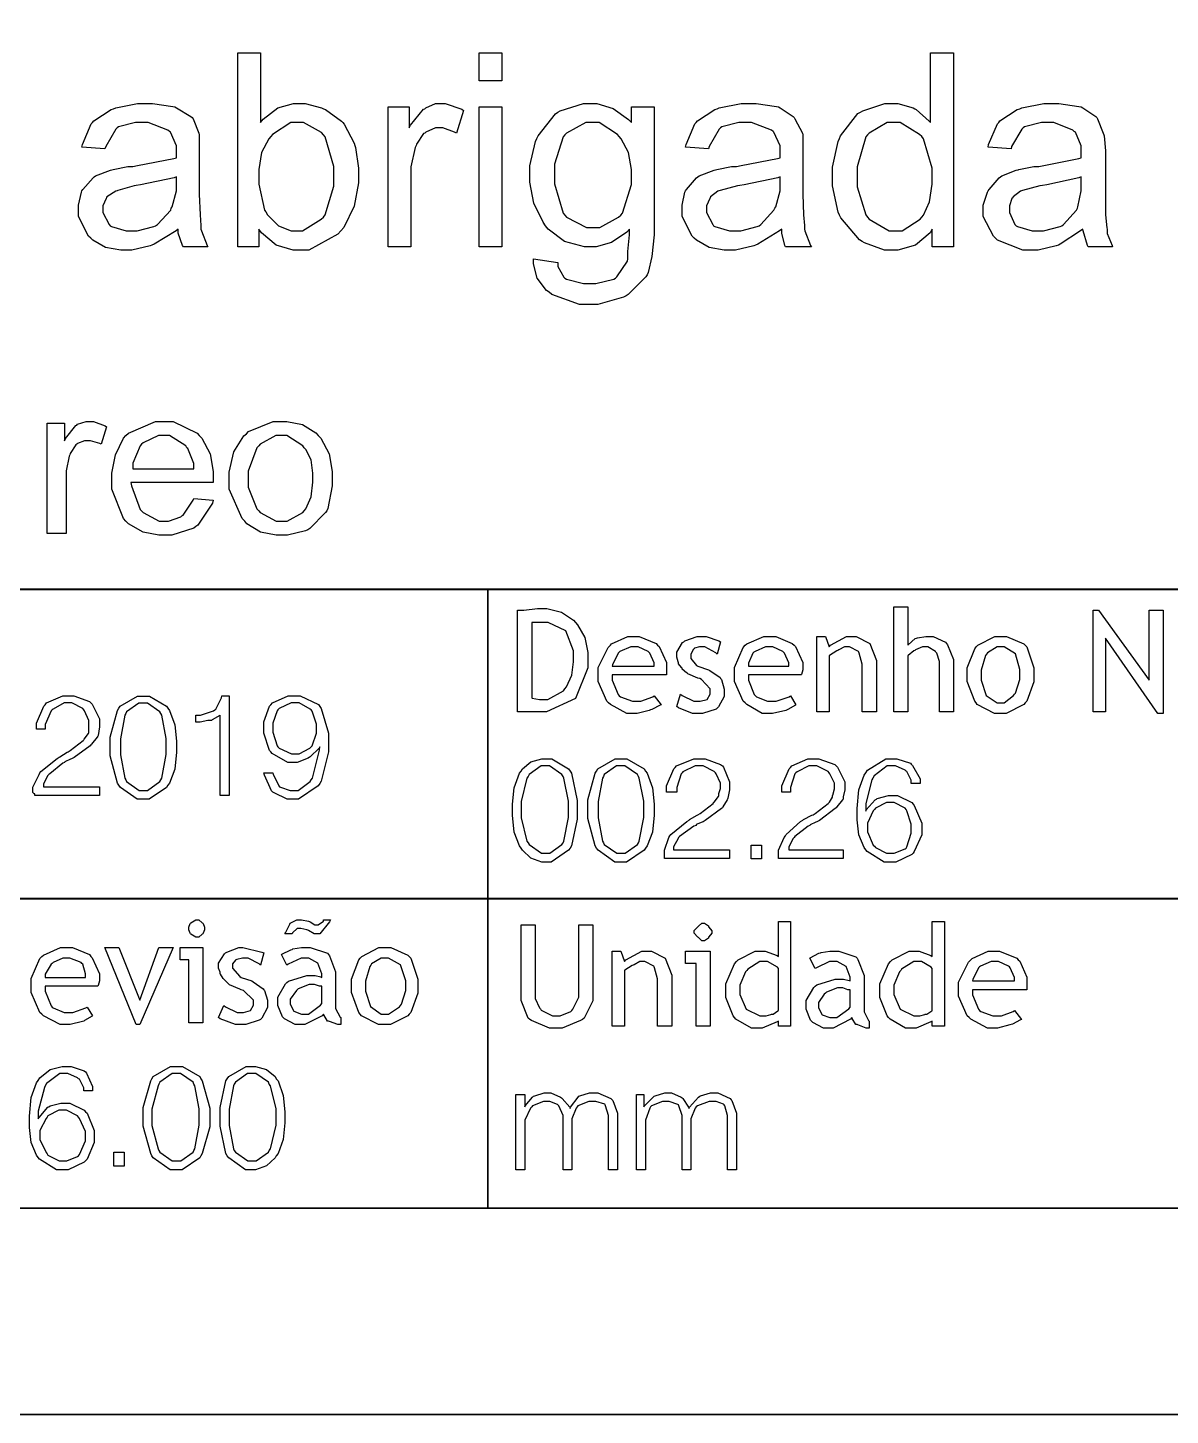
# Model space of a CAD drawing. Extents: x 0 to 210, y 0 to 297.
# Drawn here: x 157.26 to 184.96, y -0.41 to 33.24 of the extents above; entities that cross this region are included whole.
import ezdxf

# ---------------------------------------------------------------- set-up
doc = ezdxf.new("R2010")
doc.units = 0
doc.header["$MEASUREMENT"] = 0
for name, color, linetype in [('C00-00-00-BLACK', 7, 'Continuous'), ('C59-59-59', 251, 'Continuous'), ('CFF-7E-00', 30, 'Continuous')]:
    doc.layers.add(name, color=color, linetype=linetype)

msp = doc.modelspace()

# ---------------------------------------------------------------- linework, layer by layer
at = {"layer": 'C00-00-00-BLACK', "const_width": 0.0423}
msp.add_lwpolyline([(0.0427, -0.3886), (210.36, -0.3886), (210.36, 296.883), (0.0427, 296.883), (0.0427, -0.3886)], close=True, dxfattribs=at)
at = {"layer": 'C00-00-00-BLACK'}
for points in [[(162.859, 27.9273), (162.351, 27.9273), (162.351, 32.6333), (162.901, 32.6333), (162.901, 30.9383), (162.964, 31.0238), (163.32, 31.298), (163.705, 31.4027), (163.835, 31.4027), (163.982, 31.4027), (164.385, 31.298), (164.428, 31.276), (164.48, 31.2553), (164.863, 30.97), (164.896, 30.9383), (164.928, 30.897), (165.17, 30.4409), (165.192, 30.3871), (165.202, 30.3348), (165.278, 29.8331), (165.278, 29.665), (165.278, 29.4762), (165.176, 28.9099), (164.926, 28.3959), (164.853, 28.3104), (164.778, 28.236), (164.071, 27.8419), (163.835, 27.8419), (163.696, 27.8419), (163.282, 27.9701), (162.923, 28.2677), (162.859, 28.3531), (162.859, 27.9273)], [(168.203, 31.9539), (168.203, 32.6333), (168.756, 32.6333), (168.756, 31.9539), (168.203, 31.9539)], [(179.186, 27.9273), (179.186, 28.3531), (179.132, 28.2677), (178.778, 27.9701), (178.354, 27.8419), (178.213, 27.8419), (178.031, 27.8419), (177.542, 28.0224), (177.49, 28.0541), (177.426, 28.0968), (176.972, 28.6274), (176.94, 28.6907), (176.909, 28.7652), (176.771, 29.4087), (176.771, 29.6223), (176.771, 29.8566), (176.909, 30.4822), (176.94, 30.5566), (176.961, 30.62), (177.384, 31.1602), (177.449, 31.1919), (177.501, 31.2236), (178.034, 31.4027), (178.213, 31.4027), (178.35, 31.4027), (178.72, 31.298), (178.763, 31.276), (178.795, 31.2553), (179.112, 30.97), (179.144, 30.9383), (179.144, 32.6333), (179.698, 32.6333), (179.698, 27.9273), (179.186, 27.9273)], [(160.909, 28.3531), (160.856, 28.3104), (160.324, 27.9907), (160.272, 27.9687), (160.228, 27.948), (159.784, 27.8419), (159.636, 27.8419), (159.513, 27.8419), (159.147, 27.9122), (158.84, 28.0858), (158.787, 28.1382), (158.733, 28.1823), (158.491, 28.6604), (158.491, 28.8189), (158.491, 28.936), (158.564, 29.253), (158.575, 29.2847), (158.596, 29.3164), (158.849, 29.6017), (158.871, 29.6223), (158.903, 29.6444), (159.265, 29.7822), (159.297, 29.7918), (159.329, 29.8028), (159.686, 29.8772), (159.806, 29.8772), (159.921, 29.8993), (160.803, 30.0674), (160.867, 30.0881), (160.867, 30.1308), (160.867, 30.2259), (160.867, 30.2576), (160.867, 30.3747), (160.718, 30.7055), (160.697, 30.7261), (160.653, 30.7578), (160.176, 30.9383), (160.018, 30.9383), (159.869, 30.9383), (159.457, 30.8322), (159.425, 30.8102), (159.392, 30.7785), (159.15, 30.3568), (159.129, 30.303), (158.575, 30.3444), (158.585, 30.4092), (158.797, 30.9066), (158.83, 30.9383), (158.861, 30.981), (159.286, 31.2553), (159.34, 31.276), (159.392, 31.298), (159.924, 31.4027), (160.102, 31.4027), (160.282, 31.4027), (160.781, 31.3297), (160.824, 31.3187), (160.865, 31.298), (161.215, 31.0872), (161.247, 31.0651), (161.268, 31.0334), (161.405, 30.6848), (161.417, 30.6421), (161.417, 30.5153), (161.417, 30.2273), (161.417, 30.1308), (161.417, 29.3688), (161.417, 29.2034), (161.437, 28.7032), (161.459, 28.4413), (161.459, 28.3531), (161.469, 28.3104), (161.607, 27.959), (161.629, 27.9273), (161.036, 27.9273), (161.014, 27.959), (160.909, 28.2553), (160.909, 28.3531)], [(165.997, 27.9273), (165.997, 31.3187), (166.507, 31.3187), (166.507, 30.8102), (166.539, 30.8749), (166.857, 31.2663), (166.889, 31.276), (166.909, 31.298), (167.148, 31.4027), (167.228, 31.4027), (167.376, 31.4027), (167.779, 31.2663), (167.823, 31.2346), (167.651, 30.6834), (167.608, 30.7055), (167.323, 30.8102), (167.228, 30.8102), (167.142, 30.8102), (166.909, 30.7055), (166.889, 30.6834), (166.857, 30.6737), (166.686, 30.4188), (166.677, 30.3871), (166.654, 30.3348), (166.55, 29.8649), (166.55, 29.7077), (166.55, 27.9273), (165.997, 27.9273)], [(168.203, 27.9273), (168.203, 31.3187), (168.756, 31.3187), (168.756, 27.9273), (168.203, 27.9273)], [(169.518, 27.631), (170.111, 27.5456), (170.111, 27.4505), (170.258, 27.1873), (170.28, 27.1653), (170.321, 27.1446), (170.736, 27.0371), (170.875, 27.0371), (171.034, 27.0371), (171.468, 27.1446), (171.511, 27.1653), (171.542, 27.197), (171.796, 27.5787), (171.807, 27.631), (171.807, 27.8116), (171.85, 28.2181), (171.85, 28.3531), (171.786, 28.2787), (171.415, 28.0293), (171.042, 27.9273), (170.918, 27.9273), (170.755, 27.9273), (170.27, 28.0541), (169.878, 28.3518), (169.814, 28.4372), (169.751, 28.5226), (169.529, 28.9884), (169.434, 29.4969), (169.434, 29.665), (169.434, 29.8883), (169.572, 30.4822), (169.604, 30.5566), (169.635, 30.62), (170.057, 31.1506), (170.111, 31.1919), (170.163, 31.2236), (170.729, 31.4027), (170.918, 31.4027), (171.052, 31.4027), (171.453, 31.2829), (171.827, 31.0128), (171.892, 30.9383), (171.892, 31.3187), (172.445, 31.3187), (172.445, 28.3945), (172.445, 28.2195), (172.391, 27.6944), (172.296, 27.3031), (172.275, 27.2493), (172.244, 27.197), (171.817, 26.7739), (171.764, 26.7408), (171.701, 26.7091), (171.081, 26.53), (170.875, 26.53), (170.632, 26.53), (169.963, 26.7739), (169.9, 26.8263), (169.836, 26.869), (169.613, 27.1653), (169.518, 27.5153), (169.518, 27.631)], [(175.54, 28.3531), (175.486, 28.3104), (174.956, 27.9907), (174.903, 27.9687), (174.861, 27.948), (174.415, 27.8419), (174.268, 27.8419), (174.146, 27.8419), (173.78, 27.9122), (173.471, 28.0858), (173.418, 28.1382), (173.364, 28.1823), (173.121, 28.6604), (173.121, 28.8189), (173.121, 28.936), (173.185, 29.253), (173.207, 29.2847), (173.228, 29.3164), (173.473, 29.6017), (173.506, 29.6223), (173.538, 29.6444), (173.898, 29.7822), (173.929, 29.7918), (173.961, 29.8028), (174.318, 29.8772), (174.438, 29.8772), (174.553, 29.8993), (175.434, 30.0674), (175.499, 30.0881), (175.499, 30.1308), (175.499, 30.2259), (175.499, 30.2576), (175.499, 30.3747), (175.35, 30.7055), (175.329, 30.7261), (175.286, 30.7578), (174.807, 30.9383), (174.648, 30.9383), (174.5, 30.9383), (174.088, 30.8322), (174.056, 30.8102), (174.024, 30.7785), (173.78, 30.3568), (173.76, 30.303), (173.207, 30.3444), (173.217, 30.4092), (173.429, 30.9066), (173.46, 30.9383), (173.492, 30.981), (173.918, 31.2553), (173.972, 31.276), (174.024, 31.298), (174.556, 31.4027), (174.734, 31.4027), (174.914, 31.4027), (175.413, 31.3297), (175.456, 31.3187), (175.497, 31.298), (175.814, 31.0872), (175.836, 31.0651), (175.857, 31.0334), (176.038, 30.6848), (176.048, 30.6421), (176.048, 30.5153), (176.048, 30.2273), (176.048, 30.1308), (176.048, 29.3688), (176.048, 29.2034), (176.069, 28.7032), (176.091, 28.4413), (176.091, 28.3531), (176.101, 28.3104), (176.239, 27.959), (176.261, 27.9273), (175.625, 27.9273), (175.615, 27.959), (175.54, 28.2553), (175.54, 28.3531)], [(182.835, 28.3531), (182.782, 28.3104), (182.284, 27.9907), (182.243, 27.9687), (182.189, 27.948), (181.751, 27.8419), (181.605, 27.8419), (181.381, 27.8419), (180.768, 28.0858), (180.716, 28.1382), (180.672, 28.1823), (180.417, 28.6604), (180.417, 28.8189), (180.417, 28.936), (180.522, 29.253), (180.544, 29.2847), (180.564, 29.3164), (180.811, 29.6017), (180.843, 29.6223), (180.874, 29.6444), (181.223, 29.7822), (181.266, 29.7918), (181.287, 29.8028), (181.652, 29.8772), (181.774, 29.8772), (181.892, 29.8993), (182.739, 30.0674), (182.793, 30.0881), (182.793, 30.1308), (182.793, 30.2259), (182.793, 30.2576), (182.793, 30.3747), (182.655, 30.7055), (182.623, 30.7261), (182.591, 30.7578), (182.137, 30.9383), (181.985, 30.9383), (181.836, 30.9383), (181.424, 30.8322), (181.393, 30.8102), (181.361, 30.7785), (181.106, 30.3568), (181.096, 30.303), (180.544, 30.3444), (180.553, 30.4092), (180.767, 30.9066), (180.8, 30.9383), (180.821, 30.981), (181.245, 31.2553), (181.308, 31.276), (181.361, 31.298), (181.893, 31.4027), (182.07, 31.4027), (182.251, 31.4027), (182.739, 31.3297), (182.793, 31.3187), (182.834, 31.298), (183.152, 31.0872), (183.174, 31.0651), (183.195, 31.0334), (183.332, 30.6848), (183.342, 30.6421), (183.352, 30.6214), (183.385, 30.2534), (183.385, 30.1308), (183.385, 29.3688), (183.385, 29.2034), (183.389, 28.7032), (183.417, 28.3848), (183.428, 28.3531), (183.428, 28.247), (183.544, 27.959), (183.555, 27.9273), (182.962, 27.9273), (182.951, 27.959), (182.845, 28.3104), (182.835, 28.3531)], [(162.859, 29.665), (162.859, 29.4432), (162.996, 28.8189), (163.029, 28.7762), (163.07, 28.7032), (163.342, 28.4331), (163.648, 28.3104), (163.751, 28.3104), (163.919, 28.3104), (164.374, 28.597), (164.428, 28.6494), (164.469, 28.7032), (164.682, 29.3935), (164.682, 29.6223), (164.682, 29.8772), (164.469, 30.5897), (164.428, 30.6421), (164.385, 30.6958), (163.941, 30.9383), (163.794, 30.9383), (163.634, 30.9383), (163.197, 30.6531), (163.155, 30.5993), (163.102, 30.547), (162.927, 30.2121), (162.859, 29.8028), (162.859, 29.665)], [(170.027, 29.7077), (170.027, 29.4542), (170.237, 28.7445), (170.28, 28.6907), (170.321, 28.6494), (170.801, 28.3945), (170.961, 28.3945), (171.129, 28.3945), (171.584, 28.6494), (171.637, 28.6907), (171.679, 28.7445), (171.892, 29.4349), (171.892, 29.665), (171.892, 29.8028), (171.822, 30.2121), (171.649, 30.547), (171.596, 30.5993), (171.553, 30.6531), (171.108, 30.9383), (170.961, 30.9383), (170.79, 30.9383), (170.321, 30.6848), (170.28, 30.6421), (170.237, 30.5897), (170.027, 29.9282), (170.027, 29.7077)], [(177.363, 29.6223), (177.363, 29.3798), (177.575, 28.7032), (177.618, 28.6494), (177.66, 28.597), (178.138, 28.3104), (178.297, 28.3104), (178.456, 28.3104), (178.89, 28.597), (178.933, 28.6494), (178.974, 28.6921), (179.123, 29.0201), (179.186, 29.4418), (179.186, 29.581), (179.186, 29.8359), (178.974, 30.547), (178.933, 30.5993), (178.879, 30.6531), (178.41, 30.9383), (178.255, 30.9383), (178.095, 30.9383), (177.66, 30.6848), (177.618, 30.6421), (177.575, 30.5897), (177.363, 29.8649), (177.363, 29.6223)], [(160.867, 29.6223), (160.813, 29.6017), (159.996, 29.4335), (159.891, 29.4115), (159.837, 29.4018), (159.446, 29.2957), (159.425, 29.2847), (159.392, 29.2751), (159.18, 29.1373), (159.17, 29.1152), (159.159, 29.0945), (159.083, 28.9195), (159.083, 28.8603), (159.083, 28.7555), (159.234, 28.4689), (159.256, 28.4372), (159.287, 28.4165), (159.643, 28.3104), (159.763, 28.3104), (159.91, 28.3104), (160.313, 28.4165), (160.355, 28.4372), (160.409, 28.4689), (160.729, 28.8189), (160.74, 28.8603), (160.76, 28.8933), (160.867, 29.2819), (160.867, 29.4115), (160.867, 29.6223)], [(175.499, 29.6223), (175.445, 29.6017), (174.628, 29.4335), (174.522, 29.4115), (174.468, 29.4018), (174.045, 29.2957), (174.013, 29.2847), (173.991, 29.2751), (173.812, 29.1373), (173.802, 29.1152), (173.791, 29.0945), (173.717, 28.9195), (173.717, 28.8603), (173.717, 28.7555), (173.864, 28.4689), (173.886, 28.4372), (173.918, 28.4165), (174.275, 28.3104), (174.395, 28.3104), (174.544, 28.3104), (174.946, 28.4165), (174.99, 28.4372), (175.031, 28.4689), (175.349, 28.8189), (175.37, 28.8603), (175.391, 28.8933), (175.499, 29.2819), (175.499, 29.4115), (175.499, 29.6223)], [(182.793, 29.6223), (182.739, 29.6017), (181.965, 29.4335), (181.858, 29.4115), (181.795, 29.4018), (181.372, 29.2957), (181.351, 29.2847), (181.329, 29.2751), (181.149, 29.1373), (181.139, 29.1152), (181.117, 29.0945), (181.055, 28.9195), (181.055, 28.8603), (181.055, 28.7555), (181.191, 28.4689), (181.223, 28.4372), (181.255, 28.4165), (181.612, 28.3104), (181.732, 28.3104), (181.88, 28.3104), (182.284, 28.4165), (182.327, 28.4372), (182.368, 28.4689), (182.687, 28.8189), (182.709, 28.8603), (182.718, 28.8933), (182.793, 29.2819), (182.793, 29.4115), (182.793, 29.6223)], [(157.729, 20.9765), (157.729, 23.6457), (158.152, 23.6457), (158.152, 23.2227), (158.173, 23.2765), (158.426, 23.5934), (158.448, 23.6031), (158.469, 23.6251), (158.676, 23.6885), (158.744, 23.6885), (158.851, 23.6885), (159.137, 23.5838), (159.17, 23.5617), (159.041, 23.1372), (159.009, 23.1593), (158.778, 23.2227), (158.702, 23.2227), (158.639, 23.2227), (158.469, 23.1593), (158.448, 23.1372), (158.426, 23.1276), (158.288, 22.9154), (158.279, 22.8837), (158.268, 22.852), (158.195, 22.4951), (158.195, 22.3752), (158.195, 20.9765), (157.729, 20.9765)], [(161.29, 21.8226), (161.758, 21.7799), (161.736, 21.7069), (161.385, 21.1777), (161.332, 21.146), (161.29, 21.1046), (160.75, 20.9338), (160.57, 20.9338), (160.441, 20.9338), (160.055, 21.0082), (159.699, 21.2094), (159.636, 21.2728), (159.582, 21.3362), (159.297, 22.0527), (159.297, 22.2911), (159.297, 22.44), (159.387, 22.8851), (159.582, 23.2861), (159.636, 23.3495), (159.699, 23.4032), (160.353, 23.6885), (160.57, 23.6885), (160.783, 23.6885), (161.365, 23.4032), (161.419, 23.3495), (161.483, 23.2861), (161.684, 22.9058), (161.758, 22.4772), (161.758, 22.3339), (161.758, 22.3022), (161.758, 22.2319), (161.758, 22.2071), (159.763, 22.2071), (159.772, 22.1327), (159.988, 21.558), (160.021, 21.5263), (160.062, 21.485), (160.442, 21.2728), (160.57, 21.2728), (160.675, 21.2728), (160.971, 21.3789), (160.993, 21.3996), (161.025, 21.4216), (161.268, 21.7813), (161.29, 21.8226)], [(162.14, 22.2911), (162.14, 22.4579), (162.256, 22.954), (162.498, 23.3398), (162.563, 23.3922), (162.615, 23.4459), (163.212, 23.6885), (163.412, 23.6885), (163.539, 23.6885), (163.92, 23.6141), (164.247, 23.4129), (164.301, 23.3495), (164.364, 23.2861), (164.565, 22.9058), (164.64, 22.4772), (164.64, 22.3339), (164.64, 22.1327), (164.534, 21.5801), (164.513, 21.5263), (164.481, 21.485), (164.1, 21.0923), (164.047, 21.0606), (163.993, 21.0399), (163.557, 20.9338), (163.412, 20.9338), (163.284, 20.9338), (162.902, 21.0082), (162.573, 21.2094), (162.52, 21.2728), (162.457, 21.3362), (162.14, 22.0527), (162.14, 22.2911)], [(159.806, 22.5447), (161.29, 22.5447), (161.29, 22.6729), (161.141, 23.0325), (161.12, 23.0532), (161.089, 23.0959), (160.7, 23.3495), (160.57, 23.3495), (160.433, 23.3495), (160.062, 23.1703), (160.021, 23.1372), (159.988, 23.0959), (159.806, 22.6825), (159.806, 22.5447)], [(162.604, 22.2911), (162.604, 22.101), (162.816, 21.569), (162.859, 21.5263), (162.891, 21.485), (163.281, 21.2728), (163.412, 21.2728), (163.548, 21.2728), (163.93, 21.485), (163.962, 21.5263), (164.003, 21.569), (164.131, 21.8667), (164.174, 22.2181), (164.174, 22.3339), (164.174, 22.44), (164.131, 22.7569), (164.003, 23.0119), (163.962, 23.0532), (163.93, 23.0959), (163.541, 23.3495), (163.412, 23.3495), (163.273, 23.3495), (162.891, 23.1386), (162.859, 23.0959), (162.816, 23.0546), (162.604, 22.4827), (162.604, 22.2911)], [(179.359, 16.6522), (179.359, 17.796), (179.359, 17.8704), (179.294, 18.0716), (179.273, 18.0923), (179.262, 18.1143), (179.077, 18.2218), (179.017, 18.2218), (178.954, 18.2218), (178.784, 18.1488), (178.763, 18.1378), (178.741, 18.1267), (178.603, 18.0192), (178.594, 18.0082), (178.594, 16.6522), (178.255, 16.6522), (178.255, 19.1961), (178.594, 19.1961), (178.594, 18.2645), (178.603, 18.2755), (178.773, 18.4244), (178.806, 18.434), (178.827, 18.4451), (179.033, 18.4754), (179.102, 18.4754), (179.208, 18.4754), (179.506, 18.3389), (179.528, 18.3059), (179.56, 18.2742), (179.698, 17.9159), (179.698, 17.796), (179.698, 16.6522), (179.359, 16.6522)], [(169.604, 16.6522), (169.135, 16.6522), (169.135, 19.1106), (169.284, 19.1106), (169.619, 19.1534), (169.73, 19.1534), (169.846, 19.1534), (170.196, 19.0638), (170.492, 18.8681), (170.535, 18.8143), (170.587, 18.762), (170.764, 18.4547), (170.834, 18.0881), (170.834, 17.9655), (170.834, 17.7188), (170.535, 16.9761), (169.836, 16.6522), (169.604, 16.6522)], [(184.658, 16.6109), (183.385, 18.434), (183.385, 16.6522), (183.089, 16.6522), (183.089, 19.1106), (183.216, 19.1106), (184.446, 17.4143), (184.446, 19.1106), (184.785, 19.1106), (184.785, 16.6109), (184.658, 16.6109)], [(169.477, 18.8143), (169.477, 16.9912), (169.486, 16.9816), (169.668, 16.9499), (169.73, 16.9499), (169.867, 16.9499), (170.248, 17.1621), (170.28, 17.2034), (170.321, 17.2572), (170.45, 17.5369), (170.492, 17.8594), (170.492, 17.9655), (170.492, 18.1281), (170.301, 18.6132), (169.872, 18.8143), (169.73, 18.8143), (169.667, 18.8143), (169.523, 18.8143), (169.477, 18.8143)], [(172.741, 17.5424), (171.427, 17.5424), (171.427, 17.4157), (171.574, 17.0656), (171.596, 17.0339), (171.628, 17.0133), (171.921, 16.9072), (172.019, 16.9072), (172.125, 16.9072), (172.413, 17.0133), (172.445, 17.0339), (172.615, 16.8217), (172.592, 16.8121), (172.391, 16.706), (172.359, 16.6949), (172.328, 16.6853), (172.031, 16.6109), (171.934, 16.6109), (171.785, 16.6109), (171.383, 16.8231), (171.341, 16.8644), (171.298, 16.9072), (171.088, 17.3839), (171.088, 17.5424), (171.088, 17.723), (171.33, 18.2108), (171.384, 18.2645), (171.415, 18.2962), (171.804, 18.4754), (171.934, 18.4754), (172.083, 18.4754), (172.497, 18.3072), (172.529, 18.2645), (172.57, 18.2328), (172.741, 17.8415), (172.741, 17.7105), (172.741, 17.6692), (172.741, 17.5741), (172.741, 17.5424)], [(171.976, 18.2218), (171.881, 18.2218), (171.617, 18.1143), (171.596, 18.0923), (171.574, 18.0716), (171.436, 17.785), (171.427, 17.7533), (172.445, 17.7533), (172.445, 17.8387), (172.339, 18.0716), (172.318, 18.0923), (172.296, 18.1143), (172.056, 18.2218), (171.976, 18.2218)], [(172.995, 16.7804), (173.08, 17.0767), (173.121, 17.045), (173.41, 16.9072), (173.506, 16.9072), (173.562, 16.9072), (173.732, 16.9499), (173.802, 17.0767), (173.802, 17.118), (173.802, 17.2034), (173.59, 17.4363), (173.549, 17.457), (173.505, 17.468), (173.259, 17.5741), (173.25, 17.5838), (173.228, 17.5948), (173.121, 17.6816), (173.121, 17.7105), (173.111, 17.7216), (173.038, 17.8098), (173.038, 17.8387), (173.027, 17.8608), (172.995, 17.9724), (172.995, 18.0082), (172.995, 18.0937), (173.133, 18.3279), (173.164, 18.3486), (173.185, 18.3706), (173.488, 18.4754), (173.59, 18.4754), (173.706, 18.4754), (174.013, 18.3706), (174.056, 18.3486), (173.972, 18.0496), (173.94, 18.0826), (173.677, 18.2218), (173.59, 18.2218), (173.546, 18.2218), (173.427, 18.1901), (173.418, 18.1791), (173.396, 18.1694), (173.334, 18.0496), (173.334, 18.0082), (173.334, 17.9448), (173.473, 17.7753), (173.506, 17.7533), (173.76, 17.6692), (173.791, 17.6485), (174.045, 17.479), (174.056, 17.457), (174.076, 17.4363), (174.141, 17.1979), (174.141, 17.118), (174.141, 17.0229), (174.003, 16.7694), (173.972, 16.7376), (173.95, 16.717), (173.616, 16.6109), (173.506, 16.6109), (173.378, 16.6109), (173.036, 16.7487), (172.995, 16.7804)], [(176.006, 17.5424), (174.734, 17.5424), (174.734, 17.4157), (174.87, 17.0656), (174.903, 17.0339), (174.924, 17.0133), (175.195, 16.9072), (175.286, 16.9072), (175.402, 16.9072), (175.72, 17.0133), (175.752, 17.0339), (175.879, 16.8217), (175.868, 16.8121), (175.688, 16.706), (175.667, 16.6949), (175.635, 16.6853), (175.31, 16.6109), (175.202, 16.6109), (175.063, 16.6109), (174.69, 16.8231), (174.648, 16.8644), (174.606, 16.9072), (174.395, 17.3839), (174.395, 17.5424), (174.395, 17.723), (174.606, 18.2108), (174.648, 18.2645), (174.69, 18.2962), (175.104, 18.4754), (175.244, 18.4754), (175.391, 18.4754), (175.794, 18.3072), (175.836, 18.2645), (175.868, 18.2328), (176.048, 17.8415), (176.048, 17.7105), (176.048, 17.6692), (176.015, 17.5534), (176.006, 17.5424)], [(175.244, 18.2218), (175.147, 18.2218), (174.892, 18.1143), (174.861, 18.0923), (174.838, 18.0716), (174.734, 17.8332), (174.734, 17.7533), (175.709, 17.7533), (175.709, 17.8387), (175.603, 18.0716), (175.583, 18.0923), (175.561, 18.1143), (175.322, 18.2218), (175.244, 18.2218)], [(177.49, 16.6522), (177.49, 17.7105), (177.49, 17.807), (177.415, 18.0716), (177.406, 18.0923), (177.395, 18.1143), (177.18, 18.2218), (177.11, 18.2218), (177.056, 18.2218), (176.918, 18.1488), (176.897, 18.1378), (176.875, 18.1267), (176.696, 18.0192), (176.687, 18.0082), (176.687, 16.6522), (176.39, 16.6522), (176.39, 18.4754), (176.601, 18.4754), (176.687, 18.2218), (176.718, 18.2645), (177.107, 18.4754), (177.236, 18.4754), (177.345, 18.4754), (177.676, 18.3072), (177.832, 17.8925), (177.832, 17.7533), (177.832, 16.6522), (177.49, 16.6522)], [(180.035, 17.5424), (180.035, 17.7133), (180.216, 18.1791), (180.248, 18.2218), (180.289, 18.2645), (180.703, 18.4754), (180.843, 18.4754), (180.99, 18.4754), (181.404, 18.2962), (181.435, 18.2645), (181.477, 18.2218), (181.647, 17.7133), (181.647, 17.5424), (181.647, 17.3729), (181.477, 16.9072), (181.435, 16.8644), (181.404, 16.8231), (180.982, 16.6109), (180.843, 16.6109), (180.694, 16.6109), (180.279, 16.8231), (180.248, 16.8644), (180.216, 16.9072), (180.035, 17.3839), (180.035, 17.5424)], [(180.374, 17.5424), (180.374, 17.4184), (180.496, 17.045), (180.756, 16.8644), (180.843, 16.8644), (180.927, 16.8644), (181.16, 17.045), (181.182, 17.0767), (181.203, 17.0987), (181.308, 17.4322), (181.308, 17.5424), (181.308, 17.672), (181.203, 18.0578), (180.932, 18.2218), (180.843, 18.2218), (180.757, 18.2218), (180.522, 18.0826), (180.501, 18.0496), (180.479, 18.0178), (180.374, 17.6623), (180.374, 17.5424)], [(157.43, 14.6182), (157.43, 14.6182), (157.43, 14.6513), (157.43, 14.661), (157.419, 14.661), (157.387, 14.6926), (157.387, 14.7023), (157.387, 14.8194), (157.535, 15.1267), (157.557, 15.1681), (157.577, 15.2011), (157.971, 15.5181), (158.025, 15.5498), (158.035, 15.5608), (158.215, 15.6669), (158.237, 15.6766), (158.29, 15.7082), (158.607, 15.9522), (158.618, 15.9728), (158.627, 15.9839), (158.733, 16.123), (158.744, 16.1451), (158.744, 16.1988), (158.744, 16.3173), (158.744, 16.3559), (158.744, 16.4414), (158.639, 16.6743), (158.618, 16.6949), (158.596, 16.7266), (158.327, 16.8644), (158.237, 16.8644), (158.141, 16.8644), (157.876, 16.717), (157.856, 16.6949), (157.824, 16.6743), (157.686, 16.3408), (157.686, 16.2292), (157.473, 16.2292), (157.473, 16.378), (157.653, 16.79), (157.686, 16.8217), (157.718, 16.8644), (158.107, 17.0339), (158.237, 17.0339), (158.374, 17.0339), (158.756, 16.8961), (158.787, 16.8644), (158.819, 16.8327), (158.998, 16.4758), (158.998, 16.3559), (158.998, 16.2815), (158.966, 16.0789), (158.957, 16.0569), (158.946, 16.0362), (158.808, 15.8681), (158.787, 15.8461), (158.776, 15.8254), (158.385, 15.5388), (158.321, 15.5071), (158.3, 15.4974), (158.162, 15.434), (158.152, 15.423), (158.109, 15.4023), (157.792, 15.1488), (157.772, 15.1267), (157.75, 15.1061), (157.642, 14.8994), (157.642, 14.8305), (158.998, 14.8305), (158.998, 14.6182), (157.43, 14.6182)], [(159.256, 15.8034), (159.256, 16.0362), (159.435, 16.6825), (159.466, 16.7349), (159.498, 16.7886), (159.919, 17.0312), (160.059, 17.0312), (160.208, 17.0312), (160.623, 16.7886), (160.654, 16.7349), (160.696, 16.6825), (160.824, 16.3339), (160.867, 15.937), (160.867, 15.8034), (160.867, 15.6669), (160.824, 15.2563), (160.696, 14.9228), (160.654, 14.869), (160.623, 14.8167), (160.2, 14.5314), (160.059, 14.5314), (159.91, 14.5314), (159.508, 14.8167), (159.466, 14.869), (159.435, 14.9228), (159.256, 15.5842), (159.256, 15.8034)], [(159.509, 15.8034), (159.509, 15.6022), (159.614, 15.0399), (159.636, 14.9972), (159.657, 14.9558), (159.959, 14.7423), (160.059, 14.7423), (160.165, 14.7423), (160.464, 14.9558), (160.486, 14.9972), (160.507, 15.0399), (160.613, 15.6132), (160.613, 15.8034), (160.613, 16.0045), (160.507, 16.5668), (160.486, 16.6081), (160.464, 16.6508), (160.16, 16.8617), (160.059, 16.8617), (159.953, 16.8617), (159.657, 16.6508), (159.636, 16.6081), (159.614, 16.5668), (159.509, 15.9949), (159.509, 15.8034)], [(161.925, 14.6182), (161.925, 16.5681), (161.914, 16.5585), (161.733, 16.4524), (161.713, 16.4414), (161.627, 16.4414), (161.437, 16.3987), (161.375, 16.3987), (161.332, 16.3987), (161.332, 16.5681), (161.332, 16.5681), (161.448, 16.5681), (161.767, 16.6743), (161.798, 16.6949), (161.819, 16.717), (161.957, 16.9926), (161.968, 17.0339), (162.14, 17.0339), (162.14, 14.6182), (161.925, 14.6182)], [(163.198, 15.1681), (163.208, 15.1364), (163.344, 14.8525), (163.366, 14.8305), (163.387, 14.8208), (163.625, 14.745), (163.705, 14.745), (163.812, 14.745), (164.109, 14.9572), (164.131, 14.9986), (164.163, 15.0413), (164.332, 15.7193), (164.343, 15.8034), (164.321, 15.7716), (164.11, 15.5608), (164.09, 15.5498), (164.057, 15.5291), (163.792, 15.423), (163.705, 15.423), (163.568, 15.423), (163.187, 15.6352), (163.155, 15.6766), (163.124, 15.7082), (162.986, 16.1313), (162.986, 16.2719), (162.986, 16.4097), (163.124, 16.79), (163.155, 16.8217), (163.197, 16.8644), (163.577, 17.0339), (163.705, 17.0339), (163.864, 17.0339), (164.312, 16.8231), (164.343, 16.7804), (164.375, 16.728), (164.554, 16.13), (164.554, 15.9301), (164.554, 15.6766), (164.375, 14.9683), (164.343, 14.9145), (164.301, 14.8511), (163.821, 14.5342), (163.663, 14.5342), (163.546, 14.5342), (163.23, 14.6816), (163.198, 14.7023), (163.165, 14.7354), (162.996, 15.1157), (162.986, 15.1681), (163.198, 15.1681)], [(163.198, 16.2719), (163.198, 16.1548), (163.303, 15.8254), (163.325, 15.8034), (163.357, 15.7716), (163.65, 15.6338), (163.748, 15.6338), (163.843, 15.6338), (164.1, 15.7716), (164.131, 15.8034), (164.152, 15.8254), (164.258, 16.1286), (164.258, 16.2292), (164.258, 16.3463), (164.152, 16.6632), (164.131, 16.6949), (164.109, 16.717), (163.838, 16.8644), (163.748, 16.8644), (163.642, 16.8644), (163.357, 16.7266), (163.325, 16.6949), (163.303, 16.6743), (163.198, 16.3725), (163.198, 16.2719)], [(169.008, 14.2792), (169.008, 14.4129), (169.051, 14.8098), (169.179, 15.1584), (169.222, 15.2108), (169.253, 15.2645), (169.455, 15.4395), (169.723, 15.5071), (169.814, 15.5071), (169.962, 15.5071), (170.366, 15.2645), (170.408, 15.2108), (170.44, 15.1584), (170.576, 14.4997), (170.576, 14.2792), (170.576, 14.0463), (170.44, 13.3987), (170.408, 13.3449), (170.366, 13.2926), (169.952, 13.0073), (169.814, 13.0073), (169.723, 13.0073), (169.455, 13.0983), (169.253, 13.2926), (169.222, 13.3449), (169.179, 13.3987), (169.051, 13.7322), (169.008, 14.1428), (169.008, 14.2792)], [(170.834, 14.2792), (170.834, 14.5121), (171.013, 15.1584), (171.045, 15.2108), (171.076, 15.2645), (171.497, 15.5071), (171.637, 15.5071), (171.786, 15.5071), (172.201, 15.2645), (172.233, 15.2108), (172.274, 15.1584), (172.402, 14.8098), (172.445, 14.4129), (172.445, 14.2792), (172.445, 14.1428), (172.402, 13.7322), (172.274, 13.3987), (172.233, 13.3449), (172.201, 13.2926), (171.778, 13.0073), (171.637, 13.0073), (171.488, 13.0073), (171.086, 13.2926), (171.045, 13.3449), (171.013, 13.3987), (170.834, 14.0601), (170.834, 14.2792)], [(172.698, 13.0914), (172.698, 13.0914), (172.698, 13.1244), (172.698, 13.1341), (172.698, 13.1341), (172.698, 13.1671), (172.698, 13.1768), (172.698, 13.2939), (172.803, 13.6012), (172.825, 13.6426), (172.846, 13.6743), (173.237, 13.9912), (173.291, 14.0229), (173.301, 14.0353), (173.484, 14.1428), (173.506, 14.1525), (173.559, 14.1841), (173.875, 14.428), (173.886, 14.4487), (173.896, 14.4598), (174.002, 14.5976), (174.013, 14.6182), (174.013, 14.672), (174.056, 14.7919), (174.056, 14.8305), (174.056, 14.9159), (173.95, 15.1474), (173.929, 15.1681), (173.898, 15.2011), (173.635, 15.3376), (173.549, 15.3376), (173.441, 15.3376), (173.142, 15.1901), (173.121, 15.1681), (173.1, 15.1474), (172.995, 14.8139), (172.995, 14.7023), (172.741, 14.7023), (172.741, 14.8511), (172.92, 15.2645), (172.954, 15.2962), (172.985, 15.339), (173.407, 15.5071), (173.549, 15.5071), (173.685, 15.5071), (174.056, 15.3693), (174.099, 15.3376), (174.13, 15.3059), (174.268, 14.9503), (174.268, 14.8305), (174.268, 14.7574), (174.235, 14.5562), (174.225, 14.5342), (174.214, 14.5135), (174.108, 14.344), (174.099, 14.322), (174.076, 14.3013), (173.685, 14.0133), (173.633, 13.9802), (173.611, 13.9706), (173.46, 13.9154), (173.46, 13.8961), (173.407, 13.8755), (173.058, 13.6219), (173.038, 13.5999), (173.027, 13.5792), (172.911, 13.3725), (172.911, 13.3036), (174.268, 13.3036), (174.268, 13.0914), (172.698, 13.0914)], [(175.456, 13.0914), (175.456, 13.0914), (175.456, 13.1244), (175.456, 13.1341), (175.456, 13.1341), (175.456, 13.1671), (175.456, 13.1768), (175.456, 13.2939), (175.594, 13.6012), (175.625, 13.6426), (175.646, 13.6743), (175.995, 13.9912), (176.048, 14.0229), (176.069, 14.0353), (176.27, 14.1428), (176.302, 14.1525), (176.345, 14.1841), (176.664, 14.428), (176.687, 14.4487), (176.696, 14.4598), (176.771, 14.5796), (176.771, 14.6182), (176.78, 14.6293), (176.813, 14.7808), (176.813, 14.8305), (176.813, 14.9159), (176.707, 15.1474), (176.687, 15.1681), (176.664, 15.2011), (176.392, 15.3376), (176.302, 15.3376), (176.196, 15.3376), (175.911, 15.1901), (175.879, 15.1681), (175.857, 15.1474), (175.752, 14.8139), (175.752, 14.7023), (175.54, 14.7023), (175.54, 14.8511), (175.72, 15.2645), (175.752, 15.2962), (175.784, 15.339), (176.173, 15.5071), (176.302, 15.5071), (176.44, 15.5071), (176.823, 15.3693), (176.856, 15.3376), (176.888, 15.3059), (177.067, 14.9503), (177.067, 14.8305), (177.067, 14.7574), (177.024, 14.5907), (177.024, 14.5342), (177.013, 14.5135), (176.877, 14.344), (176.856, 14.322), (176.834, 14.3013), (176.454, 14.0133), (176.39, 13.9802), (176.368, 13.9706), (176.228, 13.9072), (176.218, 13.8961), (176.175, 13.8755), (175.857, 13.6219), (175.836, 13.5999), (175.814, 13.5792), (175.709, 13.3725), (175.709, 13.3036), (177.024, 13.3036), (177.024, 13.0914), (175.456, 13.0914)], [(177.575, 14.2379), (177.585, 14.2696), (177.799, 14.5135), (177.832, 14.5342), (177.852, 14.5452), (178.122, 14.6182), (178.213, 14.6182), (178.34, 14.6182), (178.689, 14.4487), (178.72, 14.406), (178.752, 14.3743), (178.933, 13.9526), (178.933, 13.8107), (178.933, 13.6633), (178.752, 13.2608), (178.72, 13.2182), (178.689, 13.1864), (178.3, 13.0073), (178.171, 13.0073), (178.022, 13.0073), (177.607, 13.2623), (177.575, 13.3036), (177.533, 13.3573), (177.405, 13.6646), (177.363, 14.0312), (177.363, 14.1525), (177.363, 14.304), (177.405, 14.756), (177.533, 15.1157), (177.575, 15.1681), (177.617, 15.2328), (178.063, 15.5071), (178.213, 15.5071), (178.329, 15.5071), (178.656, 15.4023), (178.678, 15.3803), (178.709, 15.3486), (178.89, 15.0234), (178.89, 14.9145), (178.678, 14.9145), (178.678, 14.9889), (178.572, 15.2011), (178.551, 15.2108), (178.529, 15.2328), (178.292, 15.3376), (178.213, 15.3376), (178.096, 15.3376), (177.777, 15.095), (177.745, 15.0413), (177.723, 14.9999), (177.575, 14.4294), (177.575, 14.2379)], [(169.222, 14.2792), (169.222, 14.0781), (169.359, 13.5158), (169.391, 13.4731), (169.412, 13.4317), (169.714, 13.2182), (169.814, 13.2182), (169.92, 13.2182), (170.206, 13.4317), (170.239, 13.4731), (170.259, 13.5158), (170.366, 14.0891), (170.366, 14.2792), (170.366, 14.4804), (170.259, 15.0427), (170.239, 15.084), (170.206, 15.1267), (169.912, 15.3376), (169.814, 15.3376), (169.708, 15.3376), (169.412, 15.1267), (169.391, 15.084), (169.359, 15.0427), (169.222, 14.4708), (169.222, 14.2792)], [(171.088, 14.2792), (171.088, 14.0781), (171.192, 13.5158), (171.214, 13.4731), (171.235, 13.4317), (171.537, 13.2182), (171.637, 13.2182), (171.744, 13.2182), (172.041, 13.4317), (172.063, 13.4731), (172.084, 13.5158), (172.192, 14.0891), (172.192, 14.2792), (172.192, 14.4804), (172.084, 15.0427), (172.063, 15.084), (172.041, 15.1267), (171.738, 15.3376), (171.637, 15.3376), (171.531, 15.3376), (171.235, 15.1267), (171.214, 15.084), (171.192, 15.0427), (171.088, 14.4708), (171.088, 14.2792)], [(177.618, 13.8534), (177.618, 13.7377), (177.754, 13.4193), (177.786, 13.3876), (177.808, 13.356), (178.08, 13.2182), (178.171, 13.2182), (178.266, 13.2182), (178.529, 13.3242), (178.551, 13.3449), (178.572, 13.378), (178.678, 13.7032), (178.678, 13.8107), (178.678, 13.9278), (178.572, 14.2475), (178.551, 14.2792), (178.529, 14.3109), (178.26, 14.4487), (178.171, 14.4487), (178.074, 14.4487), (177.808, 14.3109), (177.786, 14.2792), (177.754, 14.2475), (177.618, 13.9526), (177.618, 13.8534)], [(174.794, 13.4193), (175.048, 13.4193), (175.048, 13.0803), (174.794, 13.0803), (174.794, 13.4193)], [(161.375, 11.6072), (161.407, 11.6072), (161.491, 11.5342), (161.502, 11.5232), (161.512, 11.5135), (161.545, 11.4253), (161.545, 11.395), (161.545, 11.3633), (161.512, 11.2793), (161.502, 11.2682), (161.491, 11.2586), (161.404, 11.1841), (161.375, 11.1841), (161.332, 11.1841), (161.215, 11.2586), (161.206, 11.2682), (161.195, 11.2793), (161.163, 11.3661), (161.163, 11.395), (161.163, 11.4281), (161.195, 11.5135), (161.206, 11.5232), (161.215, 11.5342), (161.335, 11.6072), (161.375, 11.6072)], [(164.597, 11.6072), (164.575, 11.5548), (164.337, 11.2682), (164.258, 11.2682), (164.204, 11.2682), (164.068, 11.344), (164.047, 11.3537), (164.025, 11.3647), (163.882, 11.395), (163.835, 11.395), (163.792, 11.395), (163.675, 11.2903), (163.666, 11.2682), (163.496, 11.2682), (163.505, 11.2903), (163.613, 11.5025), (163.624, 11.5232), (163.634, 11.5342), (163.784, 11.6072), (163.835, 11.6072), (163.898, 11.6072), (164.068, 11.5755), (164.09, 11.5645), (164.11, 11.5548), (164.221, 11.4804), (164.258, 11.4804), (164.299, 11.4804), (164.428, 11.5755), (164.428, 11.6072), (164.597, 11.6072)], [(169.222, 11.4804), (169.561, 11.4804), (169.561, 9.7841), (169.561, 9.7), (169.665, 9.4671), (169.688, 9.4451), (169.708, 9.4134), (169.978, 9.277), (170.069, 9.277), (170.164, 9.277), (170.428, 9.3831), (170.45, 9.4038), (170.47, 9.4354), (170.622, 9.7289), (170.622, 9.8268), (170.622, 11.4804), (170.961, 11.4804), (170.961, 9.7841), (170.961, 9.6366), (170.747, 9.2232), (170.706, 9.1915), (170.663, 9.1598), (170.217, 8.9793), (170.069, 8.9793), (169.909, 8.9793), (169.475, 9.1598), (169.434, 9.1915), (169.391, 9.2232), (169.222, 9.6449), (169.222, 9.7841), (169.222, 11.4804)], [(173.633, 11.5232), (173.664, 11.5232), (173.76, 11.4598), (173.76, 11.4377), (173.769, 11.4281), (173.845, 11.3412), (173.845, 11.3109), (173.845, 11.2793), (173.769, 11.1952), (173.76, 11.1841), (173.76, 11.1635), (173.664, 11.0987), (173.633, 11.0987), (173.601, 11.0987), (173.516, 11.1745), (173.506, 11.1841), (173.494, 11.1952), (173.418, 11.282), (173.418, 11.3109), (173.418, 11.3426), (173.494, 11.4281), (173.506, 11.4377), (173.516, 11.4487), (173.603, 11.5232), (173.633, 11.5232)], [(175.456, 9.022), (175.456, 9.1488), (175.424, 9.1281), (175.066, 8.9793), (174.947, 8.9793), (174.808, 8.9793), (174.427, 9.1929), (174.395, 9.2342), (174.363, 9.277), (174.183, 9.7221), (174.183, 9.8695), (174.183, 10.05), (174.395, 10.5392), (174.438, 10.5916), (174.479, 10.6343), (174.894, 10.8452), (175.033, 10.8452), (175.138, 10.8452), (175.424, 10.7404), (175.456, 10.7184), (175.456, 11.5645), (175.752, 11.5645), (175.752, 9.022), (175.456, 9.022)], [(179.186, 9.022), (179.186, 9.1488), (179.155, 9.1281), (178.796, 8.9793), (178.678, 8.9793), (178.54, 8.9793), (178.169, 9.1929), (178.128, 9.2342), (178.096, 9.277), (177.916, 9.7221), (177.916, 9.8695), (177.916, 10.05), (178.128, 10.5392), (178.171, 10.5916), (178.212, 10.6343), (178.625, 10.8452), (178.763, 10.8452), (178.868, 10.8452), (179.155, 10.7404), (179.186, 10.7184), (179.186, 11.5645), (179.485, 11.5645), (179.485, 9.022), (179.186, 9.022)], [(158.957, 9.9991), (157.686, 9.9991), (157.686, 9.8723), (157.824, 9.5195), (157.856, 9.4878), (157.876, 9.4671), (158.146, 9.361), (158.237, 9.361), (158.353, 9.361), (158.67, 9.4671), (158.702, 9.4878), (158.83, 9.277), (158.819, 9.2673), (158.639, 9.1598), (158.618, 9.1488), (158.586, 9.1392), (158.292, 9.0647), (158.195, 9.0647), (158.046, 9.0647), (157.642, 9.277), (157.599, 9.3183), (157.557, 9.361), (157.345, 9.8406), (157.345, 9.9991), (157.345, 10.1796), (157.557, 10.666), (157.599, 10.7184), (157.642, 10.7501), (158.055, 10.9306), (158.195, 10.9306), (158.342, 10.9306), (158.756, 10.7611), (158.787, 10.7184), (158.819, 10.6867), (158.998, 10.2981), (158.998, 10.1685), (158.998, 10.1272), (158.966, 10.0101), (158.957, 9.9991)], [(159.975, 9.0647), (159.891, 9.0647), (159.129, 10.9306), (159.466, 10.9306), (159.975, 9.6573), (160.441, 10.9306), (160.783, 10.9306), (159.975, 9.0647)], [(161.163, 9.1075), (161.163, 10.6329), (160.951, 10.6329), (160.951, 10.9306), (161.502, 10.9306), (161.502, 9.1075), (161.163, 9.1075)], [(161.882, 9.2342), (162.012, 9.5305), (162.053, 9.4988), (162.34, 9.361), (162.436, 9.361), (162.493, 9.361), (162.662, 9.4038), (162.733, 9.5319), (162.733, 9.5732), (162.733, 9.6587), (162.489, 9.8902), (162.436, 9.9109), (162.403, 9.9219), (162.15, 10.0307), (162.14, 10.0404), (162.129, 10.0514), (162.021, 10.1589), (162.012, 10.1685), (162.001, 10.1796), (161.935, 10.2857), (161.925, 10.2953), (161.925, 10.338), (161.882, 10.4331), (161.882, 10.4648), (161.882, 10.5503), (162.033, 10.7818), (162.054, 10.8024), (162.086, 10.8245), (162.38, 10.9306), (162.477, 10.9306), (162.477, 10.9306), (162.932, 10.8245), (162.986, 10.8024), (162.901, 10.5062), (162.869, 10.5379), (162.607, 10.6757), (162.52, 10.6757), (162.467, 10.6757), (162.329, 10.644), (162.308, 10.6329), (162.297, 10.6233), (162.224, 10.5365), (162.224, 10.5062), (162.224, 10.4331), (162.403, 10.2319), (162.436, 10.2099), (162.69, 10.1258), (162.722, 10.1051), (162.964, 9.9329), (162.986, 9.9109), (162.996, 9.8902), (163.07, 9.6532), (163.07, 9.5732), (163.07, 9.4781), (162.932, 9.2232), (162.901, 9.1915), (162.869, 9.1708), (162.544, 9.0647), (162.436, 9.0647), (162.297, 9.0647), (161.925, 9.2025), (161.882, 9.2342)], [(164.428, 9.3183), (164.396, 9.277), (163.974, 9.0647), (163.835, 9.0647), (163.74, 9.0647), (163.486, 9.2025), (163.455, 9.2342), (163.432, 9.2563), (163.325, 9.525), (163.325, 9.6146), (163.325, 9.7317), (163.507, 10.0514), (163.539, 10.0831), (163.58, 10.1148), (164.025, 10.2526), (164.174, 10.2526), (164.226, 10.2526), (164.364, 10.2209), (164.386, 10.2099), (164.386, 10.2967), (164.29, 10.5544), (164.075, 10.6757), (164.005, 10.6757), (163.887, 10.6757), (163.57, 10.5282), (163.539, 10.5062), (163.412, 10.7611), (163.421, 10.7721), (163.634, 10.8782), (163.666, 10.8879), (163.686, 10.8989), (163.893, 10.9306), (163.962, 10.9306), (164.109, 10.9306), (164.523, 10.7928), (164.554, 10.7611), (164.575, 10.7294), (164.724, 10.3408), (164.724, 10.2099), (164.724, 9.5305), (164.724, 9.4575), (164.831, 9.2453), (164.853, 9.2342), (164.853, 9.0647), (164.778, 9.0647), (164.575, 9.1392), (164.554, 9.1488), (164.523, 9.1488), (164.437, 9.2976), (164.428, 9.3183)], [(165.108, 9.9991), (165.108, 10.1685), (165.287, 10.6343), (165.319, 10.6757), (165.36, 10.7184), (165.774, 10.9306), (165.912, 10.9306), (166.061, 10.9306), (166.475, 10.7501), (166.507, 10.7184), (166.548, 10.677), (166.719, 10.1685), (166.719, 9.9991), (166.719, 9.8295), (166.548, 9.361), (166.507, 9.3183), (166.475, 9.277), (166.052, 9.0647), (165.912, 9.0647), (165.763, 9.0647), (165.351, 9.277), (165.319, 9.3183), (165.287, 9.361), (165.108, 9.8406), (165.108, 9.9991)], [(172.529, 9.022), (172.529, 10.0803), (172.529, 10.1768), (172.455, 10.4414), (172.445, 10.4621), (172.434, 10.4841), (172.219, 10.5916), (172.149, 10.5916), (172.095, 10.5916), (171.957, 10.5172), (171.936, 10.5062), (171.914, 10.4951), (171.735, 10.3876), (171.726, 10.3766), (171.726, 9.022), (171.429, 9.022), (171.429, 10.8452), (171.64, 10.8452), (171.726, 10.5916), (171.757, 10.6343), (172.146, 10.8452), (172.275, 10.8452), (172.384, 10.8452), (172.715, 10.6757), (172.871, 10.2622), (172.871, 10.1231), (172.871, 9.022), (172.529, 9.022)], [(173.46, 9.022), (173.46, 10.5489), (173.207, 10.5489), (173.207, 10.8452), (173.802, 10.8452), (173.802, 9.022), (173.46, 9.022)], [(177.236, 9.2342), (177.205, 9.1929), (176.783, 8.9793), (176.644, 8.9793), (176.547, 8.9793), (176.293, 9.1171), (176.261, 9.1488), (176.239, 9.1708), (176.132, 9.4409), (176.132, 9.5305), (176.132, 9.6477), (176.313, 9.9673), (176.345, 9.9991), (176.387, 10.0307), (176.834, 10.1685), (176.983, 10.1685), (177.035, 10.1685), (177.172, 10.1369), (177.194, 10.1258), (177.194, 10.2126), (177.099, 10.4703), (176.883, 10.5916), (176.813, 10.5916), (176.696, 10.5916), (176.377, 10.4442), (176.345, 10.4221), (176.218, 10.6757), (176.228, 10.6867), (176.441, 10.7928), (176.474, 10.8024), (176.495, 10.8135), (176.702, 10.8452), (176.771, 10.8452), (176.918, 10.8452), (177.332, 10.7074), (177.363, 10.6757), (177.384, 10.644), (177.533, 10.2554), (177.533, 10.1258), (177.533, 9.4451), (177.533, 9.372), (177.637, 9.1598), (177.66, 9.1488), (177.66, 8.9793), (177.585, 8.9793), (177.384, 9.0551), (177.363, 9.0647), (177.332, 9.0647), (177.246, 9.2136), (177.236, 9.2342)], [(181.478, 9.9109), (180.163, 9.9109), (180.163, 9.7841), (180.309, 9.4354), (180.332, 9.4038), (180.363, 9.3831), (180.657, 9.277), (180.756, 9.277), (180.862, 9.277), (181.15, 9.3831), (181.182, 9.4038), (181.351, 9.1915), (181.329, 9.1819), (181.128, 9.0758), (181.096, 9.0647), (181.065, 9.0551), (180.768, 8.9793), (180.671, 8.9793), (180.522, 8.9793), (180.119, 9.1929), (180.078, 9.2342), (180.035, 9.277), (179.824, 9.7524), (179.824, 9.9109), (179.824, 10.0914), (180.067, 10.5806), (180.121, 10.6329), (180.152, 10.666), (180.541, 10.8452), (180.671, 10.8452), (180.819, 10.8452), (181.234, 10.6757), (181.266, 10.6329), (181.307, 10.6013), (181.478, 10.2113), (181.478, 10.0803), (181.478, 10.039), (181.478, 9.9439), (181.478, 9.9109)], [(158.195, 10.6757), (158.109, 10.6757), (157.876, 10.5709), (157.856, 10.5489), (157.824, 10.5282), (157.686, 10.2898), (157.686, 10.2099), (158.66, 10.2099), (158.66, 10.2953), (158.596, 10.5282), (158.575, 10.5489), (158.553, 10.5709), (158.284, 10.6757), (158.195, 10.6757)], [(165.447, 9.9991), (165.447, 9.875), (165.567, 9.5002), (165.825, 9.3183), (165.912, 9.3183), (166.007, 9.3183), (166.274, 9.4988), (166.296, 9.5305), (166.317, 9.5622), (166.423, 9.8902), (166.423, 9.9991), (166.423, 10.1286), (166.293, 10.5131), (166.007, 10.6757), (165.912, 10.6757), (165.826, 10.6757), (165.595, 10.5379), (165.574, 10.5062), (165.552, 10.4745), (165.447, 10.1189), (165.447, 9.9991)], [(175.456, 10.4221), (175.434, 10.4538), (175.195, 10.5916), (175.117, 10.5916), (175.01, 10.5916), (174.712, 10.4111), (174.691, 10.3794), (174.66, 10.3477), (174.522, 10.0211), (174.522, 9.9109), (174.522, 9.7923), (174.675, 9.4354), (175.005, 9.277), (175.117, 9.277), (175.158, 9.277), (175.276, 9.3086), (175.286, 9.3183), (175.328, 9.3183), (175.445, 9.3941), (175.456, 9.4038), (175.456, 10.4221)], [(179.186, 10.4221), (179.164, 10.4538), (178.926, 10.5916), (178.847, 10.5916), (178.741, 10.5916), (178.445, 10.4111), (178.424, 10.3794), (178.393, 10.3477), (178.255, 10.0211), (178.255, 9.9109), (178.255, 9.7923), (178.408, 9.4354), (178.737, 9.277), (178.847, 9.277), (178.889, 9.277), (179.006, 9.3086), (179.017, 9.3183), (179.058, 9.3183), (179.175, 9.3941), (179.186, 9.4038), (179.186, 10.4221)], [(180.713, 10.5916), (180.617, 10.5916), (180.352, 10.4841), (180.332, 10.4621), (180.309, 10.4414), (180.173, 10.1548), (180.163, 10.1231), (181.182, 10.1231), (181.182, 10.2085), (181.076, 10.4414), (181.055, 10.4621), (181.033, 10.4841), (180.793, 10.5916), (180.713, 10.5916)], [(164.386, 9.9991), (164.332, 9.9991), (164.212, 10.0404), (164.174, 10.0404), (164.079, 10.0404), (163.814, 9.9329), (163.794, 9.9109), (163.771, 9.8902), (163.624, 9.6835), (163.624, 9.6146), (163.624, 9.5581), (163.714, 9.3886), (163.9, 9.3183), (163.962, 9.3183), (164.068, 9.3183), (164.353, 9.5319), (164.386, 9.5732), (164.386, 9.9991)], [(177.194, 9.9109), (177.14, 9.9109), (177.021, 9.9535), (176.983, 9.9535), (176.886, 9.9535), (176.622, 9.8489), (176.601, 9.8268), (176.57, 9.8061), (176.432, 9.5994), (176.432, 9.5305), (176.432, 9.474), (176.521, 9.3031), (176.707, 9.2342), (176.771, 9.2342), (176.875, 9.2342), (177.162, 9.4464), (177.194, 9.4878), (177.194, 9.9109)], [(157.514, 6.7758), (157.535, 6.8075), (157.75, 7.0624), (157.772, 7.0721), (157.803, 7.0941), (158.064, 7.1575), (158.152, 7.1575), (158.279, 7.1575), (158.629, 6.988), (158.66, 6.9453), (158.702, 6.9136), (158.871, 6.4933), (158.871, 6.3528), (158.871, 6.2039), (158.702, 5.8002), (158.66, 5.7574), (158.629, 5.7258), (158.239, 5.5452), (158.109, 5.5452), (157.96, 5.5452), (157.546, 5.8002), (157.514, 5.8415), (157.471, 5.8952), (157.345, 6.2053), (157.303, 6.5705), (157.303, 6.6918), (157.303, 6.8433), (157.345, 7.2953), (157.471, 7.655), (157.514, 7.7074), (157.557, 7.7721), (157.807, 7.9747), (158.097, 8.0491), (158.195, 8.0491), (158.31, 8.0491), (158.629, 7.9416), (158.66, 7.9196), (158.681, 7.8879), (158.83, 7.5627), (158.83, 7.4538), (158.618, 7.4538), (158.618, 7.5282), (158.512, 7.7404), (158.491, 7.7501), (158.469, 7.7721), (158.23, 7.8769), (158.152, 7.8769), (158.035, 7.8769), (157.718, 7.6343), (157.686, 7.5806), (157.664, 7.5393), (157.514, 6.9674), (157.514, 6.7758)], [(160.059, 6.8185), (160.059, 7.0514), (160.24, 7.6977), (160.272, 7.7501), (160.303, 7.8038), (160.723, 8.0491), (160.864, 8.0491), (161.013, 8.0491), (161.428, 7.8038), (161.459, 7.7501), (161.491, 7.6977), (161.671, 7.039), (161.671, 6.8185), (161.671, 6.5857), (161.491, 5.938), (161.459, 5.8842), (161.428, 5.8319), (161.005, 5.5452), (160.864, 5.5452), (160.715, 5.5452), (160.303, 5.8319), (160.272, 5.8842), (160.24, 5.938), (160.059, 6.5994), (160.059, 6.8185)], [(160.272, 6.8185), (160.272, 6.6173), (160.419, 6.0551), (160.441, 6.011), (160.462, 5.9697), (160.763, 5.7574), (160.864, 5.7574), (160.97, 5.7574), (161.268, 5.9697), (161.29, 6.011), (161.31, 6.0551), (161.417, 6.6284), (161.417, 6.8185), (161.417, 7.0197), (161.31, 7.582), (161.29, 7.6233), (161.268, 7.666), (160.964, 7.8769), (160.864, 7.8769), (160.758, 7.8769), (160.462, 7.666), (160.441, 7.6233), (160.419, 7.582), (160.272, 7.0101), (160.272, 6.8185)], [(161.928, 6.8185), (161.928, 7.0514), (162.065, 7.6977), (162.097, 7.7501), (162.138, 7.8038), (162.552, 8.0491), (162.69, 8.0491), (162.779, 8.0491), (163.051, 7.9789), (163.254, 7.8038), (163.285, 7.7501), (163.327, 7.6977), (163.453, 7.3477), (163.496, 6.9508), (163.496, 6.8185), (163.496, 6.6835), (163.453, 6.2742), (163.327, 5.938), (163.285, 5.8842), (163.254, 5.8319), (163.051, 5.6362), (162.779, 5.5452), (162.69, 5.5452), (162.541, 5.5452), (162.138, 5.8319), (162.097, 5.8842), (162.065, 5.938), (161.928, 6.5994), (161.928, 6.8185)], [(162.14, 6.8185), (162.14, 6.6173), (162.245, 6.0551), (162.267, 6.011), (162.299, 5.9697), (162.592, 5.7574), (162.69, 5.7574), (162.796, 5.7574), (163.094, 5.9697), (163.116, 6.011), (163.147, 6.0551), (163.285, 6.6284), (163.285, 6.8185), (163.285, 7.0197), (163.147, 7.582), (163.116, 7.6233), (163.094, 7.666), (162.79, 7.8769), (162.69, 7.8769), (162.584, 7.8769), (162.299, 7.666), (162.267, 7.6233), (162.245, 7.582), (162.14, 7.0101), (162.14, 6.8185)], [(169.092, 5.5452), (169.092, 7.3684), (169.307, 7.3684), (169.307, 7.0721), (169.317, 7.0941), (169.496, 7.305), (169.518, 7.3256), (169.55, 7.3367), (169.78, 7.4111), (169.857, 7.4111), (169.941, 7.4111), (170.174, 7.3064), (170.196, 7.2843), (170.217, 7.2747), (170.397, 7.0624), (170.408, 7.0294), (170.418, 7.0624), (170.6, 7.305), (170.622, 7.3256), (170.642, 7.3367), (170.881, 7.4111), (170.961, 7.4111), (171.076, 7.4111), (171.395, 7.2733), (171.427, 7.2416), (171.447, 7.2209), (171.553, 6.9191), (171.553, 6.8185), (171.553, 5.5452), (171.341, 5.5452), (171.341, 6.7758), (171.341, 6.8613), (171.267, 7.0941), (171.257, 7.1148), (171.246, 7.1369), (171.031, 7.1989), (170.961, 7.1989), (170.864, 7.1989), (170.598, 7.0941), (170.576, 7.0721), (170.554, 7.0404), (170.45, 6.78), (170.45, 6.6918), (170.45, 5.5452), (170.239, 5.5452), (170.239, 6.7758), (170.239, 6.8613), (170.131, 7.0941), (170.111, 7.1148), (170.1, 7.1258), (169.918, 7.1989), (169.857, 7.1989), (169.762, 7.1989), (169.497, 7.0941), (169.477, 7.0721), (169.445, 7.0404), (169.307, 6.7469), (169.307, 6.649), (169.307, 5.5452), (169.092, 5.5452)], [(172.019, 5.5452), (172.019, 7.3684), (172.192, 7.3684), (172.192, 7.0721), (172.212, 7.0941), (172.423, 7.305), (172.445, 7.3256), (172.466, 7.3367), (172.704, 7.4111), (172.784, 7.4111), (172.868, 7.4111), (173.1, 7.3064), (173.121, 7.2843), (173.142, 7.2747), (173.28, 7.0624), (173.291, 7.0294), (173.301, 7.0624), (173.516, 7.305), (173.549, 7.3256), (173.569, 7.3367), (173.807, 7.4111), (173.886, 7.4111), (173.992, 7.4111), (174.289, 7.2733), (174.311, 7.2416), (174.331, 7.2209), (174.438, 6.9191), (174.438, 6.8185), (174.438, 5.5452), (174.225, 5.5452), (174.225, 6.7758), (174.225, 6.8613), (174.162, 7.0941), (174.141, 7.1148), (174.13, 7.1369), (173.947, 7.1989), (173.886, 7.1989), (173.779, 7.1989), (173.492, 7.0941), (173.46, 7.0721), (173.439, 7.0404), (173.334, 6.78), (173.334, 6.6918), (173.334, 5.5452), (173.121, 5.5452), (173.121, 6.7758), (173.121, 6.8613), (173.047, 7.0941), (173.038, 7.1148), (173.016, 7.1258), (172.809, 7.1989), (172.741, 7.1989), (172.645, 7.1989), (172.38, 7.0941), (172.359, 7.0721), (172.338, 7.0404), (172.233, 6.7469), (172.233, 6.649), (172.233, 5.5452), (172.019, 5.5452)], [(157.557, 6.3955), (157.557, 6.2783), (157.707, 5.96), (157.729, 5.9269), (157.75, 5.8952), (158.018, 5.7574), (158.109, 5.7574), (158.204, 5.7574), (158.469, 5.8636), (158.491, 5.8842), (158.512, 5.9173), (158.66, 6.2439), (158.66, 6.3528), (158.66, 6.4699), (158.512, 6.7868), (158.491, 6.8185), (158.469, 6.8502), (158.199, 6.988), (158.109, 6.988), (158.014, 6.988), (157.75, 6.8502), (157.729, 6.8185), (157.707, 6.7868), (157.557, 6.4933), (157.557, 6.3955)], [(159.343, 5.9697), (159.596, 5.9697), (159.596, 5.6307), (159.343, 5.6307), (159.343, 5.9697)]]:
    msp.add_lwpolyline(points, close=True, dxfattribs=at)
at = {"layer": 'C00-00-00-BLACK', "const_width": 0.0423}
for points in [[(168.415, 19.6191), (168.415, 4.6137)], [(51.4036, 12.1185), (168.415, 12.1185)]]:
    msp.add_lwpolyline(points, dxfattribs=at)
at = {"layer": 'C59-59-59', "const_width": 0.0423}
msp.add_lwpolyline([(168.415, 12.1185), (205.314, 12.1185)], dxfattribs=at)
at = {"layer": 'CFF-7E-00', "const_width": 0.0423}
for points in [[(51.4036, 19.6191), (205.314, 19.6191)], [(5.0478, 4.6137), (205.357, 4.6137)]]:
    msp.add_lwpolyline(points, dxfattribs=at)

doc.saveas('drawing.dxf')
